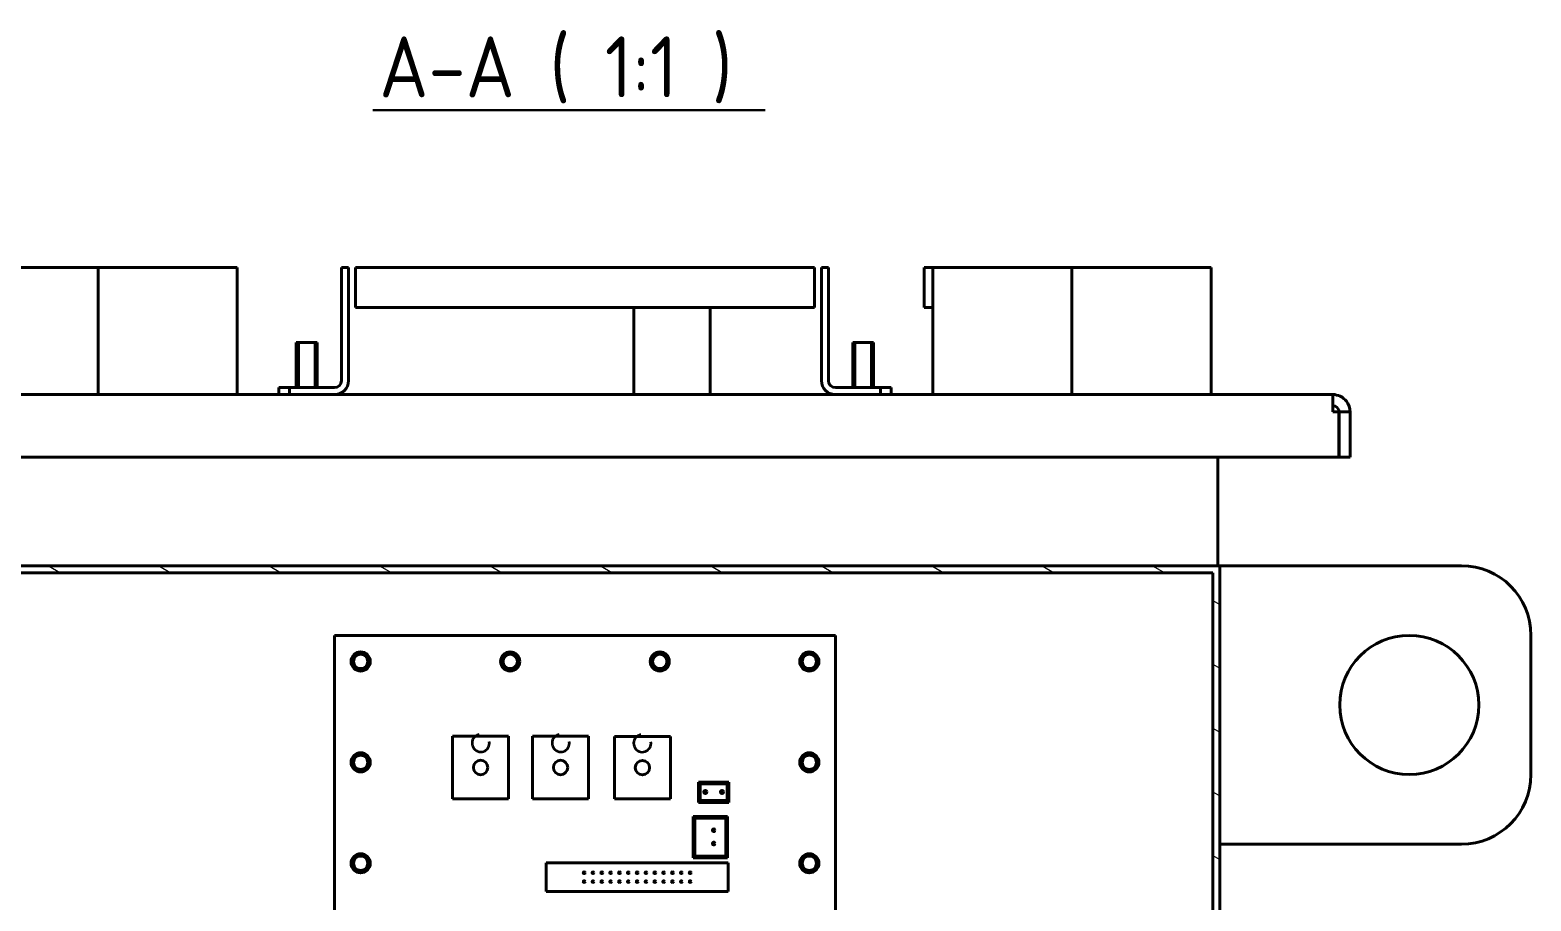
# Model space of a CAD drawing. Header units: millimetres. Extents: x 0 to 5945, y 0 to 4205.
# Drawn here: x 4246.7 to 4678.2, y 3149.7 to 3400 of the extents above; entities that cross this region are included whole.
import ezdxf

# ---------------------------------------------------------------- set-up
doc = ezdxf.new("R2010")
doc.units = ezdxf.units.MM
doc.header["$LTSCALE"] = 5
for name, color, linetype, lineweight in [('가시적인 것(ISO)', 3, 'Continuous', 40), ('가시적인 좁은 것(ISO)', 3, 'Continuous', 35), ('기호(ISO)', 5, 'Continuous', 25), ('해치(ISO)', 7, 'Continuous', 18)]:
    doc.layers.add(name, color=color, linetype=linetype, lineweight=lineweight)
doc.styles.add('텍스트 스타일509', font='isocp.shx')

msp = doc.modelspace()

# ---------------------------------------------------------------- hatches: boundary and pattern name
at = {"layer": '해치(ISO)'}
h = msp.add_hatch(dxfattribs=at)
h.set_pattern_fill('ANSI31', color=256, scale=127, angle=105.000246, style=0)
h.set_pattern_definition([(150.00025, (0, 0), (-7.93744, -13.748187), [])])
h.paths.add_polyline_path([(4223.7258, 3246.0699), (4223.7258, 2566.0699), (4228.7258, 2566.0699), (4583.7258, 2566.0699), (4588.7258, 2566.0699), (4588.7258, 3246.0699)])
h.paths.add_polyline_path([(4576.7258, 2609.2222), (4586.7258, 2609.2222), (4586.7258, 2568.0699), (4225.7258, 2568.0699), (4225.7258, 3244.0699), (4586.7258, 3244.0699), (4586.7258, 2622.9176), (4576.7258, 2622.9176), (4576.7258, 2617.3685), (4586.7258, 2617.3685), (4586.7258, 2614.7712), (4576.7258, 2614.7712)], flags=0)

# ---------------------------------------------------------------- linework, layer by layer
at = {"layer": '가시적인 것(ISO)'}
for p, q in [((4226.2258, 3331.7711), (4266.2258, 3331.7711)), ((4266.2258, 3331.7711), (4306.2258, 3331.7711)), ((4266.2258, 3295.2699), (4266.2258, 3331.7711)), ((4266.2258, 3295.2699), (4266.2258, 3331.7711)), ((4306.2258, 3295.2699), (4306.2258, 3331.7711)), ((4336.2258, 3331.7711), (4338.2258, 3331.7711)), ((4336.2258, 3331.7711), (4336.2258, 3299.2699)), ((4338.2258, 3299.2699), (4338.2258, 3331.7711)), ((4340.2258, 3331.7711), (4472.2258, 3331.7711)), ((4340.2258, 3320.2699), (4340.2258, 3331.7711)), ((4472.2258, 3331.7711), (4472.2258, 3320.2699)), ((4474.2258, 3331.7711), (4476.2258, 3331.7711)), ((4474.2258, 3299.2699), (4474.2258, 3331.7711)), ((4476.2258, 3299.2699), (4476.2258, 3331.7711)), ((4506.2258, 3331.7711), (4503.7258, 3331.7711)), ((4503.7258, 3320.2699), (4503.7258, 3331.7711)), ((4506.2258, 3331.7711), (4546.2258, 3331.7711)), ((4506.2258, 3295.2699), (4506.2258, 3331.7711)), ((4546.2258, 3295.2699), (4546.2258, 3331.7711)), ((4546.2258, 3331.7711), (4586.2258, 3331.7711)), ((4546.2258, 3295.2699), (4546.2258, 3331.7711)), ((4586.2258, 3331.7711), (4586.2258, 3295.2699)), ((4472.2258, 3320.2699), (4340.2258, 3320.2699)), ((4420.2258, 3295.2699), (4420.2258, 3320.2699)), ((4442.2258, 3295.2699), (4442.2258, 3320.2699)), ((4503.7258, 3320.2699), (4506.2258, 3320.2699)), ((4329.2258, 3310.2699), (4323.2258, 3310.2699)), ((4323.2258, 3297.2699), (4323.2258, 3310.2699)), ((4329.2258, 3297.2699), (4329.2258, 3310.2699)), ((4489.2258, 3310.2699), (4483.2258, 3310.2699)), ((4483.2258, 3297.2699), (4483.2258, 3310.2699)), ((4489.2258, 3297.2699), (4489.2258, 3310.2699)), ((4321.2258, 3297.2699), (4318.2258, 3297.2699)), ((4318.2258, 3297.2699), (4318.2258, 3295.2699)), ((4321.2258, 3295.2699), (4321.2258, 3297.2699)), ((4321.2258, 3297.2699), (4334.2258, 3297.2699)), ((4491.2258, 3297.2699), (4478.2258, 3297.2699)), ((4494.2258, 3297.2699), (4491.2258, 3297.2699)), ((4491.2258, 3297.2699), (4491.2258, 3295.2699)), ((4494.2258, 3295.2699), (4494.2258, 3297.2699)), ((4191.2258, 3295.2699), (4621.2258, 3295.2699)), ((4622.9551, 3290.2699), (4621.2258, 3290.2699)), ((4622.9551, 3290.2699), (4622.9551, 3277.2699)), ((4623.0258, 3277.2699), (4623.0258, 3290.2699)), ((4623.0258, 3290.2699), (4626.2258, 3290.2699)), ((4626.2258, 3290.2699), (4626.2258, 3277.2699)), ((4622.9551, 3277.2699), (4189.4965, 3277.2699)), ((4588.2258, 3246.0699), (4588.2258, 3277.2699)), ((4626.2258, 3277.2699), (4623.0258, 3277.2699)), ((4588.7258, 3246.0699), (4223.7258, 3246.0699)), ((4588.7258, 3246.0699), (4658.2258, 3246.0699)), ((4588.7258, 2566.0699), (4588.7258, 3246.0699)), ((4225.7258, 3244.0699), (4586.7258, 3244.0699)), ((4586.7258, 3244.0699), (4586.7258, 2622.9176)), ((4478.2258, 3226.0699), (4334.2258, 3226.0699)), ((4334.2258, 3226.0699), (4334.2258, 3124.0699)), ((4478.2258, 3124.0699), (4478.2258, 3226.0699)), ((4678.2258, 3226.0699), (4678.2258, 3186.0699)), ((4384.2755, 3197.0695), (4368.1761, 3197.0695)), ((4368.1761, 3197.0695), (4368.1761, 3179.1202)), ((4384.2755, 3179.1202), (4384.2755, 3197.0695)), ((4407.2755, 3197.0695), (4391.1761, 3197.0695)), ((4391.1761, 3197.0695), (4391.1761, 3179.1202)), ((4407.2755, 3179.1202), (4407.2755, 3197.0695)), ((4430.7755, 3197.0196), (4414.6761, 3197.0196)), ((4414.6761, 3197.0196), (4414.6761, 3179.0703)), ((4430.7755, 3179.0703), (4430.7755, 3197.0196)), ((4447.6073, 3183.9147), (4438.8447, 3183.9147)), ((4438.8447, 3183.9147), (4438.8447, 3178.0727)), ((4439.3447, 3178.5727), (4439.3447, 3183.4147)), ((4439.3447, 3183.4147), (4447.1073, 3183.4147)), ((4447.1073, 3183.4147), (4447.1073, 3178.5727)), ((4447.6073, 3178.0727), (4447.6073, 3183.9147)), ((4368.1761, 3179.1202), (4384.2755, 3179.1202)), ((4391.1761, 3179.1202), (4407.2755, 3179.1202)), ((4414.6761, 3179.0703), (4430.7755, 3179.0703)), ((4438.8447, 3178.0727), (4447.6073, 3178.0727)), ((4447.1073, 3178.5727), (4439.3447, 3178.5727)), ((4447.1882, 3174.0122), (4437.2822, 3174.0122)), ((4437.2822, 3174.0122), (4437.2822, 3162.1255)), ((4437.7822, 3162.6255), (4437.7822, 3173.5122)), ((4437.7822, 3173.5122), (4446.6882, 3173.5122)), ((4446.6882, 3173.5122), (4446.6882, 3162.6255)), ((4447.1882, 3162.1255), (4447.1882, 3174.0122)), ((4588.7258, 3166.0699), (4658.2258, 3166.0699)), ((4395.0198, 3160.672), (4395.0198, 3152.417)), ((4447.4234, 3160.672), (4395.0198, 3160.672)), ((4437.2822, 3162.1255), (4447.1882, 3162.1255)), ((4446.6882, 3162.6255), (4437.7822, 3162.6255)), ((4447.4234, 3152.417), (4447.4234, 3160.672)), ((4395.0198, 3152.417), (4447.4234, 3152.417))]:
    msp.add_line(p, q, dxfattribs=at)
for centre, radius in [((4643.2258, 3206.0699), 20), ((4341.7258, 3218.5699), 2.75), ((4341.7258, 3218.5699), 2.067), ((4384.7258, 3218.5699), 2.75), ((4384.7258, 3218.5699), 2.067), ((4427.7258, 3218.5699), 2.75), ((4427.7258, 3218.5699), 2.067), ((4470.7258, 3218.5699), 2.75), ((4470.7258, 3218.5699), 2.067), ((4341.7258, 3189.5699), 2.75), ((4341.7258, 3189.5699), 2.067), ((4376.2059, 3188.0953), 2.067), ((4399.2059, 3188.0953), 2.067), ((4422.7457, 3188.0445), 2.067), ((4470.7258, 3189.5699), 2.75), ((4470.7258, 3189.5699), 2.067), ((4440.8259, 3181.0699), 0.45), ((4445.6257, 3181.0699), 0.45), ((4443.2258, 3170.0498), 0.4), ((4443.2258, 3166.2403), 0.4), ((4341.7258, 3160.5699), 2.75), ((4341.7258, 3160.5699), 2.067), ((4470.7258, 3160.5699), 2.75), ((4470.7258, 3160.5699), 2.067), ((4405.9858, 3157.8399), 0.2499), ((4405.9858, 3155.2999), 0.2499), ((4408.5258, 3157.8399), 0.2499), ((4408.5258, 3155.2999), 0.2499), ((4411.0658, 3157.8399), 0.2499), ((4411.0658, 3155.2999), 0.2499), ((4413.6058, 3157.8399), 0.2499), ((4413.6058, 3155.2999), 0.2499), ((4416.1458, 3157.8399), 0.2499), ((4416.1458, 3155.2999), 0.2499), ((4418.6858, 3157.8399), 0.2499), ((4418.6858, 3155.2999), 0.2499), ((4421.2258, 3157.8399), 0.2499), ((4421.2258, 3155.2999), 0.2499), ((4423.7658, 3157.8399), 0.2499), ((4423.7658, 3155.2999), 0.2499), ((4426.3058, 3157.8399), 0.2499), ((4426.3058, 3155.2999), 0.2499), ((4428.8458, 3157.8399), 0.2499), ((4428.8458, 3155.2999), 0.2499), ((4431.3858, 3157.8399), 0.2499), ((4431.3858, 3155.2999), 0.2499), ((4433.9258, 3157.8399), 0.2499), ((4433.9258, 3155.2999), 0.2499), ((4436.4658, 3157.8399), 0.2499), ((4436.4658, 3155.2999), 0.2499)]:
    msp.add_circle(centre, radius, dxfattribs=at)
for centre, radius, start, end in [((4334.2258, 3299.2699), 2, 270, 0), ((4334.2258, 3299.2699), 4, 270, 0), ((4478.2258, 3299.2699), 4, 180, 270), ((4478.2258, 3299.2699), 2, 180, 270), ((4658.2258, 3226.0699), 20, 0, 90), ((4658.2258, 3186.0699), 20, 270, 0)]:
    msp.add_arc(centre, radius, start, end, dxfattribs=at)
for points, knots in [([(4621.2258, 3295.2699), (4621.2258, 3294.9809), (4621.2258, 3294.5474), (4621.2258, 3293.3651), (4621.2258, 3292.9734), (4621.2258, 3292.5351), (4621.2258, 3292.0699)], [0, 0, 0, 0, 0.575044589, 0.575044589, 0.575044589, 0.76555338, 0.76555338, 0.76555338, 0.76555338]), ([(4621.2258, 3295.2699), (4622.7313, 3295.2699), (4624.2207, 3294.5474), (4625.1526, 3293.3651), (4625.8413, 3292.4913), (4626.2258, 3291.3824), (4626.2258, 3290.2699)], [0, 0, 0, 0, 0.57504459, 0.57504459, 0.57504459, 1, 1, 1, 1]), ([(4623.0258, 3290.2699), (4623.0258, 3290.9696), (4622.5777, 3291.649), (4621.9345, 3291.9245), (4621.7113, 3292.0201), (4621.4686, 3292.0699), (4621.2258, 3292.0699)], [-1, -1, -1, -1, -0.25762063, -0.25762063, -0.25762063, 0, 0, 0, 0])]:
    msp.add_open_spline(points, degree=3, knots=knots, dxfattribs=at)
msp.add_open_spline([(4621.2258, 3292.0699), (4621.2258, 3291.4973), (4621.2258, 3290.8837), (4621.2258, 3290.2699)], degree=3, dxfattribs=at)
at = {"layer": '가시적인 좁은 것(ISO)'}
for p, q in [((4323.8248, 3310.2699), (4323.8248, 3297.2699)), ((4328.6268, 3297.2699), (4328.6268, 3310.2699)), ((4483.8248, 3310.2699), (4483.8248, 3297.2699)), ((4488.6268, 3297.2699), (4488.6268, 3310.2699))]:
    msp.add_line(p, q, dxfattribs=at)
for centre, start, end in [((4341.7258, 3218.5699), 350, 260), ((4384.7258, 3218.5699), 350, 260), ((4427.7258, 3218.5699), 350, 260), ((4470.7258, 3218.5699), 350, 260), ((4376.2457, 3195.0953), 127.844383, 10), ((4376.2457, 3195.0953), 100, 127.844383), ((4399.2457, 3195.0953), 127.844383, 10), ((4399.2457, 3195.0953), 100, 127.844383), ((4422.7059, 3195.0445), 127.81075, 10), ((4422.7059, 3195.0445), 100, 127.81075), ((4341.7258, 3189.5699), 350, 260), ((4470.7258, 3189.5699), 350, 260), ((4341.7258, 3160.5699), 350, 260), ((4470.7258, 3160.5699), 350, 260)]:
    msp.add_arc(centre, 2.5, start, end, dxfattribs=at)
at = {"layer": '기호(ISO)', "color": 7, "lineweight": 30}
msp.add_line((4345.2372, 3377.0235), (4458.0173, 3377.0235), dxfattribs=at)

# ---------------------------------------------------------------- texts
at = {"layer": '기호(ISO)', "color": 7, "insert": (4347.0712, 3378.9587), "char_height": 17.5, "attachment_point": 7, "style": '텍스트 스타일509'}
msp.add_mtext('A-A ( 1:1 )', dxfattribs=at)

doc.saveas('drawing.dxf')
